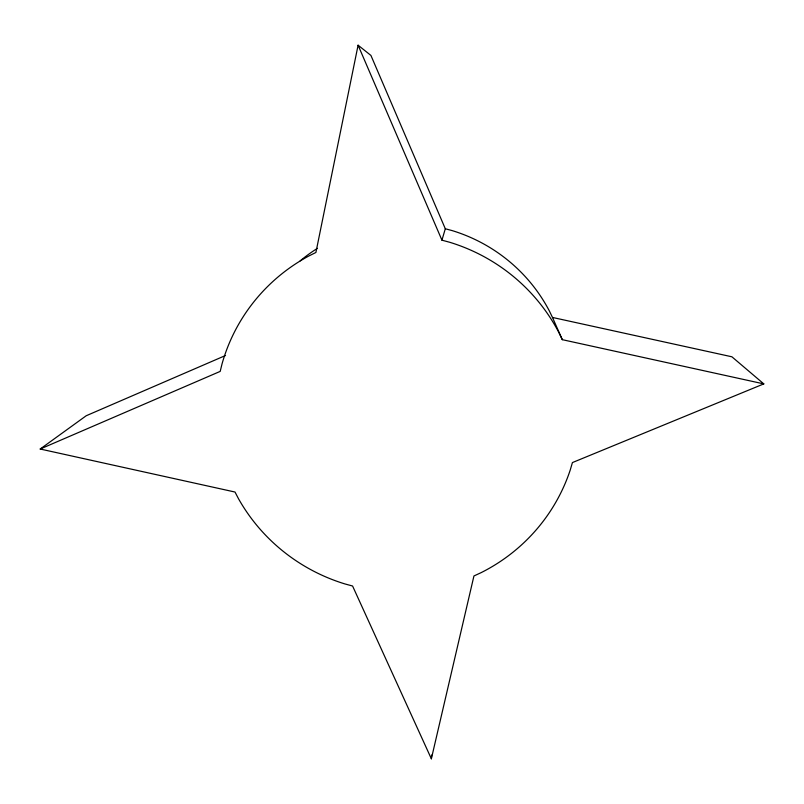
<?xml version="1.0" encoding="UTF-8"?>
<svg xmlns="http://www.w3.org/2000/svg" width="804" height="804" viewBox="0 0 804 804"><rect width="100%" height="100%" fill="white"/><g stroke="black" fill="none" stroke-linecap="round" stroke-linejoin="round"><path stroke-width="1.21" d="M225.542 355.499L86.209 415.748L40.2 449.024L235.009 492.038L238.597 498.902A182.056 178.679 15.2 0 0 345.097 583.985L352.584 586.015L431.356 758.795L431.607 755.056M431.356 758.795L473.938 575.965L480.983 572.719A182.056 178.679 15.2 0 0 570.227 470.049L572.428 462.571L763.8 383.89L562.308 339.67L558.85 332.484A182.056 178.679 15.2 0 0 449.778 242.295L441.939 240.175L445.305 228.758L370.925 55.436L358.092 45.205L315.902 252.476L308.726 256.044A182.056 178.679 15.2 0 0 222.055 363.82L220.195 371.398L40.2 449.024M445.305 228.758L452.28 230.637A162.398 160.006 15.2 0 1 549.393 311.027L552.479 317.449L731.901 356.795L763.8 383.89M552.479 317.449L562.308 339.67M358.092 45.205L441.939 240.175M300.183 260.858A162.398 160.006 15.2 0 1 317.429 248.335"/></g></svg>
